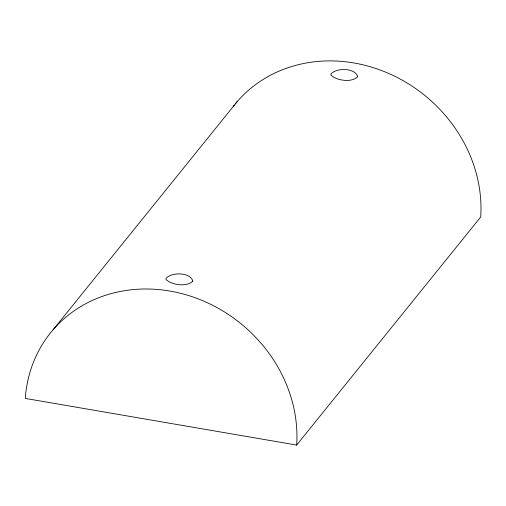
<?xml version="1.0" encoding="UTF-8"?>
<svg xmlns="http://www.w3.org/2000/svg" width="506" height="506" viewBox="0 0 506 506"><rect width="100%" height="100%" fill="white"/><g stroke="black" fill="none" stroke-linecap="round" stroke-linejoin="round"><path stroke-width="0.76" d="M53.117 329.748L237.156 101.655M296.655 445.071A141.781 126.525 38.9 0 0 169.889 291.058A141.781 126.525 38.9 0 0 25.3 398.424L296.655 445.071L480.7 216.979A141.781 126.525 38.9 0 0 391.372 74.635A141.781 126.525 38.9 0 0 235.17 104.021M233.234 106.45A141.781 126.525 38.9 0 1 234.196 105.229M192.83 281.045C187.119 287.237 171.635 285.125 166.019 279.476L166 278.509C171.268 271.905 190.218 272.051 192.83 281.045M357.736 76.659C352.031 82.857 336.547 80.745 330.93 75.09L330.911 74.129C336.174 67.526 355.13 67.665 357.736 76.659"/></g></svg>
